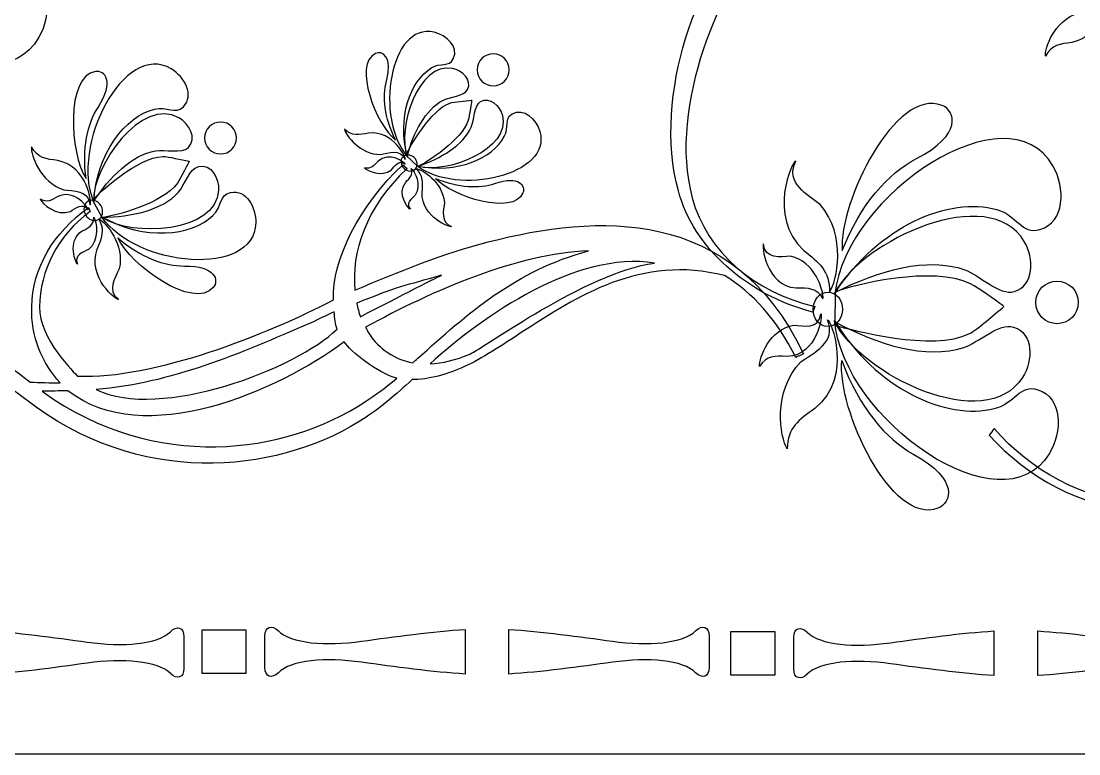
# Model space of a CAD drawing. Header units: millimetres. Extents: x -106 to 106, y -106 to 106.
# Drawn here: x 9.14 to 35.47, y -105.66 to -87.44 of the extents above; entities that cross this region are included whole.
import ezdxf

# ---------------------------------------------------------------- set-up
doc = ezdxf.new("R2010")
doc.units = ezdxf.units.MM
doc.header["$MEASUREMENT"] = 0
doc.layers.add('layer 1', color=7, linetype='Continuous')

msp = doc.modelspace()

# ---------------------------------------------------------------- linework, layer by layer
at = {"layer": 'layer 1', "color": 7}
msp.add_open_spline([(105.6569, -105.6569), (105.6569, -105.6569), (-106.0097, -105.6569), (-106.0097, -105.6569), (-106.0097, -105.6569), (-106.0097, -105.6569), (-106.0097, 106.0097), (-106.0097, 106.0097), (-106.0097, 106.0097), (-106.0097, 106.0097), (105.6569, 106.0097), (105.6569, 106.0097), (105.6569, 106.0097), (105.6569, 106.0097), (105.6569, -105.6569), (105.6569, -105.6569)], degree=3, knots=[0, 0, 0, 0, 0.2, 0.2, 0.2, 0.2, 0.4, 0.4, 0.4, 0.4, 0.6, 0.6, 0.6, 0.6, 1, 1, 1, 1], dxfattribs=at)
at = {"layer": 'layer 1', "color": 250}
for points, knots in [([(53.8471, -83.1618), (53.7817, -83.1291), (53.7162, -83.0963), (53.6542, -83.0633), (53.6542, -83.0633), (53.1878, -84.0269), (52.5769, -84.6777), (51.8831, -85.1024), (51.8831, -85.1024), (49.8216, -85.6402), (48.1751, -84.5674), (46.8505, -83.7016), (46.8505, -83.7016), (46.3885, -83.3995), (45.7984, -83.0102), (45.4297, -82.8483), (45.4297, -82.8483), (44.9994, -82.6585), (44.4992, -82.5031), (44.1123, -82.5186), (44.1123, -82.5186), (43.6851, -82.1345), (43.3582, -81.8434), (42.9617, -81.5819), (42.9617, -81.5819), (40.9243, -80.238), (37.5946, -79.7935), (34.7479, -81.832), (34.7479, -81.832), (34.7479, -81.832), (34.2594, -82.1982), (34.2594, -82.1982), (34.2594, -82.1982), (34.2332, -82.2192), (34.2036, -82.242), (34.177, -82.2633), (34.177, -82.2633), (32.1458, -82.3829), (30.2448, -82.9234), (28.5698, -84.032), (28.5698, -84.032), (27.9228, -83.8474), (27.2317, -83.5194), (26.4934, -82.9875), (26.4934, -82.9875), (26.4934, -82.9875), (26.3808, -83.1432), (26.3808, -83.1432), (26.3808, -83.1432), (27.0681, -83.6393), (27.7182, -83.9724), (28.3331, -84.1857), (28.3331, -84.1857), (27.9521, -84.4537), (27.5797, -84.7435), (27.2245, -85.0745), (27.2245, -85.0745), (26.0542, -86.168), (24.8429, -89.2417), (25.4985, -91.6581), (25.4985, -91.6581), (25.8809, -93.0706), (27.2059, -94.2468), (28.8485, -94.6732), (28.8485, -94.6732), (28.8485, -94.6732), (28.8964, -94.5286), (28.8964, -94.5286), (28.8964, -94.5286), (27.3857, -94.182), (26.2054, -93.1674), (25.8419, -91.8269), (25.8419, -91.8269), (25.2156, -89.5159), (26.6309, -86.4353), (27.5459, -85.5244), (27.5459, -85.5244), (27.9872, -85.0866), (28.4626, -84.7086), (28.9577, -84.3634), (28.9577, -84.3634), (31.4106, -84.9068), (33.2389, -83.5015), (34.4502, -82.5682), (34.4502, -82.5682), (34.4502, -82.5682), (34.5997, -82.4555), (34.5997, -82.4555), (34.5997, -82.4555), (34.8474, -82.4414), (35.0989, -82.438), (35.3539, -82.4387), (35.3539, -82.4387), (34.8988, -82.9086), (34.6221, -83.6003), (34.6407, -84.3279), (34.6407, -84.3279), (34.6645, -85.3009), (35.1692, -86.1573), (36.0505, -86.7943), (36.0505, -86.7943), (36.0505, -86.7943), (36.0994, -86.6985), (36.0994, -86.6985), (36.0994, -86.6985), (35.2688, -86.0967), (34.8553, -85.2337), (34.8326, -84.3228), (34.8326, -84.3228), (34.8151, -83.5576), (35.7277, -82.6461), (35.789, -82.6065), (35.789, -82.6065), (37.6628, -82.5186), (40.5025, -83.641), (42.151, -84.4975), (42.151, -84.4975), (42.1179, -85.5086), (42.7922, -86.846), (43.8788, -87.8619), (43.8788, -87.8619), (43.8788, -87.8619), (43.9811, -87.7675), (43.9811, -87.7675), (43.9811, -87.7675), (42.9486, -86.8019), (42.5944, -85.6667), (42.683, -84.7376), (42.683, -84.7376), (43.7709, -85.2047), (44.913, -85.6643), (46.002, -85.943), (46.002, -85.943), (48.7005, -86.6327), (52.0798, -86.8539), (53.8471, -83.1618)], [0, 0, 0, 0, 0.0285714, 0.0285714, 0.0285714, 0.0285714, 0.0571429, 0.0571429, 0.0571429, 0.0571429, 0.0857143, 0.0857143, 0.0857143, 0.0857143, 0.1142857, 0.1142857, 0.1142857, 0.1142857, 0.1428571, 0.1428571, 0.1428571, 0.1428572, 0.1714286, 0.1714286, 0.1714286, 0.1714286, 0.2, 0.2, 0.2, 0.2, 0.2285714, 0.2285714, 0.2285714, 0.2285714, 0.2571429, 0.2571429, 0.2571429, 0.2571429, 0.2857143, 0.2857143, 0.2857143, 0.2857143, 0.3142857, 0.3142857, 0.3142857, 0.3142857, 0.3428571, 0.3428571, 0.3428571, 0.3428572, 0.3714286, 0.3714286, 0.3714286, 0.3714286, 0.4, 0.4, 0.4, 0.4, 0.4285714, 0.4285714, 0.4285714, 0.4285714, 0.4571429, 0.4571429, 0.4571429, 0.4571429, 0.4857143, 0.4857143, 0.4857143, 0.4857143, 0.5142857, 0.5142857, 0.5142857, 0.5142857, 0.5428571, 0.5428571, 0.5428571, 0.5428572, 0.5714286, 0.5714286, 0.5714286, 0.5714286, 0.6, 0.6, 0.6, 0.6, 0.6285714, 0.6285714, 0.6285714, 0.6285714, 0.6571429, 0.6571429, 0.6571429, 0.6571429, 0.6857143, 0.6857143, 0.6857143, 0.6857143, 0.7142857, 0.7142857, 0.7142857, 0.7142857, 0.7428571, 0.7428571, 0.7428571, 0.7428572, 0.7714286, 0.7714286, 0.7714286, 0.7714286, 0.8, 0.8, 0.8, 0.8, 0.8285714, 0.8285714, 0.8285714, 0.8285714, 0.8571429, 0.8571429, 0.8571429, 0.8571429, 0.8857143, 0.8857143, 0.8857143, 0.8857143, 0.9142857, 0.9142857, 0.9142857, 0.9142857, 0.9428571, 0.9428571, 0.9428571, 0.9428572, 1, 1, 1, 1]), ([(20.7663, -92.9249), (19.6766, -93.2032), (18.5352, -93.6625), (17.4463, -94.1296), (17.4463, -94.1296), (17.3581, -93.2005), (17.7115, -92.0656), (18.7454, -91.0993), (18.7454, -91.0993), (18.7454, -91.0993), (18.6427, -91.0056), (18.6427, -91.0056), (18.6427, -91.0056), (17.5561, -92.0215), (16.882, -93.3586), (16.9147, -94.3697), (16.9147, -94.3697), (15.2665, -95.2258), (12.4264, -96.3493), (10.5526, -96.2611), (10.5526, -96.2611), (10.4913, -96.2215), (9.579, -95.3099), (9.5973, -94.544), (9.5973, -94.544), (9.6194, -93.6335), (10.0324, -92.7709), (10.863, -92.1694), (10.863, -92.1694), (10.863, -92.1694), (10.8148, -92.0729), (10.8148, -92.0729), (10.8148, -92.0729), (9.9346, -92.7106), (9.4278, -93.567), (9.4047, -94.5396), (9.4047, -94.5396), (9.3861, -95.2668), (9.6624, -95.9586), (10.1165, -96.4285), (10.1165, -96.4285), (9.865, -96.4296), (9.6131, -96.4261), (9.3634, -96.4116), (9.3634, -96.4116), (9.3634, -96.4116), (9.2145, -96.299), (9.2145, -96.299), (9.2145, -96.299), (8.0032, -95.3657), (6.1753, -93.9608), (3.722, -94.5044), (3.722, -94.5044), (3.228, -94.1589), (2.7512, -93.7809), (2.3102, -93.3428), (2.3102, -93.3428), (1.3952, -92.4319), (-0.0203, -89.3513), (0.6063, -87.0399), (0.6063, -87.0399), (0.9697, -85.6994), (2.1494, -84.6859), (3.6607, -84.3393), (3.6607, -84.3393), (3.6607, -84.3393), (3.6128, -84.1943), (3.6128, -84.1943), (3.6128, -84.1943), (1.9702, -84.6204), (0.6452, -85.7973), (0.2628, -87.2094), (0.2628, -87.2094), (-0.3925, -89.6262), (0.8185, -92.6995), (1.9885, -93.7923), (1.9885, -93.7923), (2.344, -94.1241), (2.7161, -94.4138), (3.0971, -94.6815), (3.0971, -94.6815), (2.4825, -94.8948), (1.8327, -95.2289), (1.1451, -95.724), (1.1451, -95.724), (1.1451, -95.724), (1.2577, -95.88), (1.2577, -95.88), (1.2577, -95.88), (1.9964, -95.3481), (2.6864, -95.0205), (3.3341, -94.8352), (3.3341, -94.8352), (5.0088, -95.9445), (6.9105, -96.4843), (8.9407, -96.6039), (8.9407, -96.6039), (8.9682, -96.6252), (8.9972, -96.6476), (9.0233, -96.6686), (9.0233, -96.6686), (9.0233, -96.6686), (9.5119, -97.0352), (9.5119, -97.0352), (9.5119, -97.0352), (12.3589, -99.074), (15.6882, -98.6296), (17.7257, -97.2857), (17.7257, -97.2857), (18.1218, -97.0242), (18.4488, -96.7327), (18.8763, -96.3493), (18.8763, -96.3493), (19.2632, -96.3637), (19.7641, -96.2094), (20.1947, -96.0189), (20.1947, -96.0189), (20.5623, -95.8573), (21.1539, -95.468), (21.6145, -95.1655), (21.6145, -95.1655), (22.9395, -94.2995), (24.5855, -93.2273), (26.6471, -93.7648), (26.6471, -93.7648), (27.3413, -94.1895), (27.9521, -94.8407), (28.4189, -95.8039), (28.4189, -95.8039), (28.4813, -95.7705), (28.546, -95.7388), (28.6111, -95.7057), (28.6111, -95.7057), (26.8442, -92.0136), (23.4648, -92.2344), (20.7663, -92.9249)], [0, 0, 0, 0, 0.0285714, 0.0285714, 0.0285714, 0.0285714, 0.0571429, 0.0571429, 0.0571429, 0.0571429, 0.0857143, 0.0857143, 0.0857143, 0.0857143, 0.1142857, 0.1142857, 0.1142857, 0.1142857, 0.1428571, 0.1428571, 0.1428571, 0.1428572, 0.1714286, 0.1714286, 0.1714286, 0.1714286, 0.2, 0.2, 0.2, 0.2, 0.2285714, 0.2285714, 0.2285714, 0.2285714, 0.2571429, 0.2571429, 0.2571429, 0.2571429, 0.2857143, 0.2857143, 0.2857143, 0.2857143, 0.3142857, 0.3142857, 0.3142857, 0.3142857, 0.3428571, 0.3428571, 0.3428571, 0.3428572, 0.3714286, 0.3714286, 0.3714286, 0.3714286, 0.4, 0.4, 0.4, 0.4, 0.4285714, 0.4285714, 0.4285714, 0.4285714, 0.4571429, 0.4571429, 0.4571429, 0.4571429, 0.4857143, 0.4857143, 0.4857143, 0.4857143, 0.5142857, 0.5142857, 0.5142857, 0.5142857, 0.5428571, 0.5428571, 0.5428571, 0.5428572, 0.5714286, 0.5714286, 0.5714286, 0.5714286, 0.6, 0.6, 0.6, 0.6, 0.6285714, 0.6285714, 0.6285714, 0.6285714, 0.6571429, 0.6571429, 0.6571429, 0.6571429, 0.6857143, 0.6857143, 0.6857143, 0.6857143, 0.7142857, 0.7142857, 0.7142857, 0.7142857, 0.7428571, 0.7428571, 0.7428571, 0.7428572, 0.7714286, 0.7714286, 0.7714286, 0.7714286, 0.8, 0.8, 0.8, 0.8, 0.8285714, 0.8285714, 0.8285714, 0.8285714, 0.8571429, 0.8571429, 0.8571429, 0.8571429, 0.8857143, 0.8857143, 0.8857143, 0.8857143, 0.9142857, 0.9142857, 0.9142857, 0.9142857, 0.9428571, 0.9428571, 0.9428571, 0.9428572, 1, 1, 1, 1]), ([(4.1572, -84.657), (4.4452, -87.1405), (8.4759, -89.7874), (9.5852, -87.8344), (9.5852, -87.8344), (9.8974, -87.2859), (9.8939, -86.4329), (9.2611, -86.251), (9.2611, -86.251), (8.8011, -86.1184), (8.7009, -86.6045), (8.1896, -86.7468), (8.1896, -86.7468), (7.0059, -87.0754), (5.2393, -86.3482), (4.1572, -84.657)], [0, 0, 0, 0, 0.2, 0.2, 0.2, 0.2, 0.4, 0.4, 0.4, 0.4, 0.6, 0.6, 0.6, 0.6, 1, 1, 1, 1]), ([(36.0922, -86.8674), (36.0635, -87.237), (35.666, -87.2105), (35.4369, -87.238), (35.4369, -87.238), (34.8467, -87.4296), (34.6163, -88.1093), (34.6342, -88.3057), (34.6342, -88.3057), (34.7906, -88.0249), (34.9994, -88.0025), (35.2936, -87.9653), (35.2936, -87.9653), (36.0429, -87.8147), (36.1456, -86.8732), (36.0922, -86.8674)], [0, 0, 0, 0, 0.2, 0.2, 0.2, 0.2, 0.4, 0.4, 0.4, 0.4, 0.6, 0.6, 0.6, 0.6, 1, 1, 1, 1]), ([(18.7554, -90.8075), (17.9306, -89.8563), (18.3165, -87.4592), (19.4199, -87.71), (19.4199, -87.71), (19.73, -87.781), (20.0452, -88.0717), (19.8981, -88.3687), (19.8981, -88.3687), (19.791, -88.5854), (19.577, -88.4569), (19.35, -88.5992), (19.35, -88.5992), (18.8257, -88.9268), (18.4946, -89.8305), (18.7554, -90.8075)], [0, 0, 0, 0, 0.2, 0.2, 0.2, 0.2, 0.4, 0.4, 0.4, 0.4, 0.6, 0.6, 0.6, 0.6, 1, 1, 1, 1]), ([(10.9481, -91.9434), (10.3552, -90.5371), (11.7002, -87.9198), (12.8774, -88.6226), (12.8774, -88.6226), (13.2081, -88.8207), (13.462, -89.2755), (13.1799, -89.5618), (13.1799, -89.5618), (12.9759, -89.7702), (12.7771, -89.5428), (12.4615, -89.6207), (12.4615, -89.6207), (11.7346, -89.8019), (11.0146, -90.7193), (10.9481, -91.9434)], [0, 0, 0, 0, 0.2, 0.2, 0.2, 0.2, 0.4, 0.4, 0.4, 0.4, 0.6, 0.6, 0.6, 0.6, 1, 1, 1, 1]), ([(18.4567, -90.3913), (17.9751, -90.01), (17.397, -88.5151), (17.9589, -88.2416), (17.9589, -88.2416), (18.1218, -88.1627), (18.4054, -88.2974), (18.2355, -88.9268), (18.2355, -88.9268), (18.1329, -89.3103), (18.1818, -89.8315), (18.4567, -90.3913)], [0, 0, 0, 0, 0.25, 0.25, 0.25, 0.25, 0.5, 0.5, 0.5, 0.5, 1, 1, 1, 1]), ([(18.7481, -90.7985), (18.4915, -90.0968), (19.0307, -88.4404), (19.8764, -88.6133), (19.8764, -88.6133), (20.1217, -88.6643), (20.3705, -88.8976), (20.254, -89.1321), (20.254, -89.1321), (20.1699, -89.3034), (19.8044, -89.3158), (19.6353, -89.4047), (19.6353, -89.4047), (19.2005, -89.6355), (18.9025, -90.2122), (18.7481, -90.7985)], [0, 0, 0, 0, 0.2, 0.2, 0.2, 0.2, 0.4, 0.4, 0.4, 0.4, 0.6, 0.6, 0.6, 0.6, 1, 1, 1, 1]), ([(21.2889, -88.6447), (21.2889, -88.8638), (21.1108, -89.0419), (20.891, -89.0419), (20.891, -89.0419), (20.6716, -89.0419), (20.4931, -88.8638), (20.4931, -88.6447), (20.4931, -88.6447), (20.4931, -88.4249), (20.6716, -88.2467), (20.891, -88.2467), (20.891, -88.2467), (21.1108, -88.2467), (21.2889, -88.4249), (21.2889, -88.6447)], [0, 0, 0, 0, 0.2, 0.2, 0.2, 0.2, 0.4, 0.4, 0.4, 0.4, 0.6, 0.6, 0.6, 0.6, 1, 1, 1, 1]), ([(10.7597, -91.3511), (10.3494, -90.73), (10.2439, -88.7901), (10.994, -88.687), (10.994, -88.687), (11.212, -88.6571), (11.4873, -88.9196), (11.0553, -89.58), (11.0553, -89.58), (10.7928, -89.9838), (10.6529, -90.6028), (10.7597, -91.3511)], [0, 0, 0, 0, 0.25, 0.25, 0.25, 0.25, 0.5, 0.5, 0.5, 0.5, 1, 1, 1, 1]), ([(29.3928, -94.2106), (29.6808, -91.7273), (33.7113, -89.0801), (34.8209, -91.0332), (34.8209, -91.0332), (35.1334, -91.5816), (35.1292, -92.4346), (34.4971, -92.6162), (34.4971, -92.6162), (34.0361, -92.7485), (33.9365, -92.2627), (33.4243, -92.1208), (33.4243, -92.1208), (32.2423, -91.7921), (30.4749, -92.519), (29.3928, -94.2106)], [0, 0, 0, 0, 0.2, 0.2, 0.2, 0.2, 0.4, 0.4, 0.4, 0.4, 0.6, 0.6, 0.6, 0.6, 1, 1, 1, 1]), ([(29.5771, -93.1398), (29.492, -91.9213), (30.9076, -89.0719), (32.0607, -89.5304), (32.0607, -89.5304), (32.3959, -89.6644), (32.5775, -90.2597), (31.4282, -90.8543), (31.4282, -90.8543), (30.7264, -91.2175), (30.0284, -91.9878), (29.5771, -93.1398)], [0, 0, 0, 0, 0.25, 0.25, 0.25, 0.25, 0.5, 0.5, 0.5, 0.5, 1, 1, 1, 1]), ([(10.9433, -91.9292), (10.9109, -91.0246), (12.1529, -89.3185), (13.0624, -89.8356), (13.0624, -89.8356), (13.3284, -89.9862), (13.5268, -90.3476), (13.3042, -90.5753), (13.3042, -90.5753), (13.1419, -90.74), (12.7165, -90.6184), (12.4877, -90.6566), (12.4877, -90.6566), (11.9007, -90.7596), (11.3412, -91.3126), (10.9433, -91.9292)], [0, 0, 0, 0, 0.2, 0.2, 0.2, 0.2, 0.4, 0.4, 0.4, 0.4, 0.6, 0.6, 0.6, 0.6, 1, 1, 1, 1]), ([(19.0162, -91.0462), (19.2425, -90.9512), (20.1159, -90.3886), (20.2681, -89.898), (20.2681, -89.898), (20.3002, -89.7933), (20.3581, -89.4012), (20.3546, -89.3981), (20.3546, -89.3981), (20.1996, -89.4202), (19.9185, -89.436), (19.8113, -89.4729), (19.8113, -89.4729), (19.328, -89.6451), (18.8154, -90.5698), (18.7151, -90.7641), (18.7151, -90.7641), (18.7151, -90.7641), (19.0162, -91.0462), (19.0162, -91.0462)], [0, 0, 0, 0, 0.1666667, 0.1666667, 0.1666667, 0.1666667, 0.3333333, 0.3333333, 0.3333333, 0.3333333, 0.5, 0.5, 0.5, 0.5, 0.6666667, 0.6666667, 0.6666667, 0.6666667, 1, 1, 1, 1]), ([(19.0114, -91.0452), (19.7269, -91.256), (21.3458, -90.6129), (21.1187, -89.7805), (21.1187, -89.7805), (21.0536, -89.538), (20.8056, -89.3051), (20.5779, -89.4363), (20.5779, -89.4363), (20.4125, -89.5311), (20.4235, -89.897), (20.345, -90.0716), (20.345, -90.0716), (20.1427, -90.5198), (19.5863, -90.8543), (19.0114, -91.0452)], [0, 0, 0, 0, 0.2, 0.2, 0.2, 0.2, 0.4, 0.4, 0.4, 0.4, 0.6, 0.6, 0.6, 0.6, 1, 1, 1, 1]), ([(19.0003, -91.0376), (20.0022, -91.8007), (22.371, -91.2633), (22.0499, -90.1791), (22.0499, -90.1791), (21.9604, -89.8732), (21.6489, -89.5769), (21.3623, -89.7426), (21.3623, -89.7426), (21.1528, -89.8629), (21.2948, -90.0689), (21.1673, -90.3042), (21.1673, -90.3042), (20.8731, -90.8485), (19.9922, -91.2368), (19.0003, -91.0376)], [0, 0, 0, 0, 0.2, 0.2, 0.2, 0.2, 0.4, 0.4, 0.4, 0.4, 0.6, 0.6, 0.6, 0.6, 1, 1, 1, 1]), ([(14.5021, -90.3407), (14.5021, -90.5608), (14.3247, -90.7386), (14.1049, -90.7386), (14.1049, -90.7386), (13.8854, -90.7386), (13.707, -90.5608), (13.707, -90.3407), (13.707, -90.3407), (13.707, -90.1209), (13.8854, -89.9435), (14.1049, -89.9435), (14.1049, -89.9435), (14.3247, -89.9435), (14.5021, -90.1209), (14.5021, -90.3407)], [0, 0, 0, 0, 0.2, 0.2, 0.2, 0.2, 0.4, 0.4, 0.4, 0.4, 0.6, 0.6, 0.6, 0.6, 1, 1, 1, 1]), ([(18.6979, -90.8761), (18.5811, -90.5932), (18.2772, -90.7155), (18.0888, -90.7524), (18.0888, -90.7524), (17.5772, -90.7534), (17.223, -90.2787), (17.1872, -90.1195), (17.1872, -90.1195), (17.3825, -90.3004), (17.551, -90.2642), (17.7904, -90.2194), (17.7904, -90.2194), (18.4167, -90.1454), (18.7378, -90.8578), (18.6979, -90.8761)], [0, 0, 0, 0, 0.2, 0.2, 0.2, 0.2, 0.4, 0.4, 0.4, 0.4, 0.6, 0.6, 0.6, 0.6, 1, 1, 1, 1]), ([(10.8565, -92.0005), (10.8279, -91.6302), (10.4313, -91.6567), (10.2012, -91.6295), (10.2012, -91.6295), (9.6107, -91.4379), (9.3802, -90.7582), (9.3989, -90.5619), (9.3989, -90.5619), (9.5549, -90.8426), (9.7637, -90.8647), (10.0576, -90.9019), (10.0576, -90.9019), (10.8059, -91.0531), (10.9092, -91.9947), (10.8565, -92.0005)], [0, 0, 0, 0, 0.2, 0.2, 0.2, 0.2, 0.4, 0.4, 0.4, 0.4, 0.6, 0.6, 0.6, 0.6, 1, 1, 1, 1]), ([(11.1583, -92.3161), (11.4552, -92.2903), (12.6731, -91.9716), (13.0328, -91.4621), (13.0328, -91.4621), (13.1092, -91.3542), (13.3228, -90.9239), (13.3197, -90.9184), (13.3197, -90.9184), (13.1337, -90.8867), (12.8036, -90.7989), (12.6648, -90.8023), (12.6648, -90.8023), (12.044, -90.8182), (11.1059, -91.6925), (10.9181, -91.8775), (10.9181, -91.8775), (10.9181, -91.8775), (11.1583, -92.3161), (11.1583, -92.3161)], [0, 0, 0, 0, 0.1666667, 0.1666667, 0.1666667, 0.1666667, 0.3333333, 0.3333333, 0.3333333, 0.3333333, 0.5, 0.5, 0.5, 0.5, 0.6666667, 0.6666667, 0.6666667, 0.6666667, 1, 1, 1, 1]), ([(18.6979, -90.9897), (18.5377, -90.8619), (18.4343, -91.0452), (18.3585, -91.1351), (18.3585, -91.1351), (18.1101, -91.3212), (17.7639, -91.1644), (17.6878, -91.0824), (17.6878, -91.0824), (17.8483, -91.1203), (17.9169, -91.0376), (18.0174, -90.9236), (18.0174, -90.9236), (18.2917, -90.6535), (18.7103, -90.9643), (18.6979, -90.9897)], [0, 0, 0, 0, 0.2, 0.2, 0.2, 0.2, 0.4, 0.4, 0.4, 0.4, 0.6, 0.6, 0.6, 0.6, 1, 1, 1, 1]), ([(18.9549, -91.1114), (18.8853, -91.1861), (18.7582, -91.1792), (18.6717, -91.0979), (18.6717, -91.0979), (18.5848, -91.0166), (18.5704, -90.8895), (18.64, -90.8161), (18.64, -90.8161), (18.7103, -90.742), (18.8367, -90.7483), (18.9239, -90.8299), (18.9239, -90.8299), (19.01, -90.9112), (19.0244, -91.0376), (18.9549, -91.1114)], [0, 0, 0, 0, 0.2, 0.2, 0.2, 0.2, 0.4, 0.4, 0.4, 0.4, 0.6, 0.6, 0.6, 0.6, 1, 1, 1, 1]), ([(11.1538, -92.313), (11.8996, -92.8246), (14.0053, -92.6909), (14.057, -91.6478), (14.057, -91.6478), (14.0728, -91.3429), (13.874, -90.9805), (13.563, -91.0466), (13.563, -91.0466), (13.3363, -91.0941), (13.2119, -91.52), (13.0569, -91.6922), (13.0569, -91.6922), (12.6545, -92.1325), (11.8873, -92.3079), (11.1538, -92.313)], [0, 0, 0, 0, 0.2, 0.2, 0.2, 0.2, 0.4, 0.4, 0.4, 0.4, 0.6, 0.6, 0.6, 0.6, 1, 1, 1, 1]), ([(28.4216, -90.9184), (28.1505, -91.4597), (28.7289, -91.7618), (29.029, -91.9981), (29.029, -91.9981), (29.697, -92.7709), (29.4486, -93.9174), (29.2567, -94.1764), (29.2567, -94.1764), (29.2733, -93.65), (28.9987, -93.4406), (28.618, -93.1357), (28.618, -93.1357), (27.694, -92.2858), (28.342, -90.8819), (28.4216, -90.9184)], [0, 0, 0, 0, 0.2, 0.2, 0.2, 0.2, 0.4, 0.4, 0.4, 0.4, 0.6, 0.6, 0.6, 0.6, 1, 1, 1, 1]), ([(18.8302, -92.1139), (18.6934, -91.9623), (18.8674, -91.8476), (18.9518, -91.7632), (18.9518, -91.7632), (19.1175, -91.5031), (18.9362, -91.1682), (18.8491, -91.0979), (18.8491, -91.0979), (18.898, -91.256), (18.8212, -91.3312), (18.7151, -91.4383), (18.7151, -91.4383), (18.4671, -91.7329), (18.8067, -92.1287), (18.8302, -92.1139)], [0, 0, 0, 0, 0.2, 0.2, 0.2, 0.2, 0.4, 0.4, 0.4, 0.4, 0.6, 0.6, 0.6, 0.6, 1, 1, 1, 1]), ([(19.8564, -92.5404), (19.565, -92.4488), (19.657, -92.1339), (19.6766, -91.942), (19.6766, -91.942), (19.6294, -91.4304), (19.1254, -91.1203), (18.9649, -91.0993), (18.9649, -91.0993), (19.1629, -91.2777), (19.1423, -91.45), (19.1199, -91.6946), (19.1199, -91.6946), (19.1061, -92.3271), (19.8413, -92.5824), (19.8564, -92.5404)], [0, 0, 0, 0, 0.2, 0.2, 0.2, 0.2, 0.4, 0.4, 0.4, 0.4, 0.6, 0.6, 0.6, 0.6, 1, 1, 1, 1]), ([(19.4534, -91.3453), (19.8657, -91.8007), (21.3943, -92.2837), (21.6307, -91.7046), (21.6307, -91.7046), (21.6999, -91.5372), (21.5473, -91.2619), (20.9296, -91.4714), (20.9296, -91.4714), (20.553, -91.5995), (20.0297, -91.5844), (19.4534, -91.3453)], [0, 0, 0, 0, 0.25, 0.25, 0.25, 0.25, 0.5, 0.5, 0.5, 0.5, 1, 1, 1, 1]), ([(10.8138, -92.1308), (10.6763, -91.9234), (10.4889, -92.096), (10.3666, -92.1711), (10.3666, -92.1711), (10.0121, -92.2917), (9.6714, -91.9826), (9.6142, -91.8582), (9.6142, -91.8582), (9.7868, -91.9623), (9.8963, -91.8931), (10.0541, -91.799), (10.0541, -91.799), (10.472, -91.5909), (10.8375, -92.106), (10.8138, -92.1308)], [0, 0, 0, 0, 0.2, 0.2, 0.2, 0.2, 0.4, 0.4, 0.4, 0.4, 0.6, 0.6, 0.6, 0.6, 1, 1, 1, 1]), ([(29.3966, -94.1865), (30.0808, -92.8704), (33.2296, -91.4414), (34.1078, -92.9121), (34.1078, -92.9121), (34.363, -93.3397), (34.3558, -94.0166), (33.8563, -94.1613), (33.8563, -94.1613), (33.4904, -94.2657), (32.9836, -93.7462), (32.6267, -93.6191), (32.6267, -93.6191), (31.7051, -93.2894), (30.4618, -93.628), (29.3966, -94.1865)], [0, 0, 0, 0, 0.2, 0.2, 0.2, 0.2, 0.4, 0.4, 0.4, 0.4, 0.6, 0.6, 0.6, 0.6, 1, 1, 1, 1]), ([(11.0639, -92.3685), (10.956, -92.427), (10.8117, -92.3729), (10.7421, -92.2462), (10.7421, -92.2462), (10.6722, -92.1198), (10.7035, -91.9682), (10.8114, -91.9096), (10.8114, -91.9096), (10.9195, -91.8496), (11.0639, -91.9048), (11.1338, -92.0319), (11.1338, -92.0319), (11.2034, -92.158), (11.1714, -92.3092), (11.0639, -92.3685)], [0, 0, 0, 0, 0.2, 0.2, 0.2, 0.2, 0.4, 0.4, 0.4, 0.4, 0.6, 0.6, 0.6, 0.6, 1, 1, 1, 1]), ([(11.1445, -92.2999), (12.0123, -93.5557), (14.9423, -93.825), (14.9809, -92.4546), (14.9809, -92.4546), (14.992, -92.0687), (14.745, -91.6112), (14.3519, -91.6946), (14.3519, -91.6946), (14.0649, -91.7549), (14.1521, -92.0453), (13.9161, -92.2686), (13.9161, -92.2686), (13.3728, -92.7853), (12.2128, -92.9007), (11.1445, -92.2999)], [0, 0, 0, 0, 0.2, 0.2, 0.2, 0.2, 0.4, 0.4, 0.4, 0.4, 0.6, 0.6, 0.6, 0.6, 1, 1, 1, 1]), ([(10.544, -93.4767), (10.4417, -93.2501), (10.6866, -93.1819), (10.8148, -93.1181), (10.8148, -93.1181), (11.1049, -92.8797), (11.0215, -92.4256), (10.9471, -92.313), (10.9471, -92.313), (10.9443, -92.5125), (10.8272, -92.5693), (10.6642, -92.6534), (10.6642, -92.6534), (10.2674, -92.9007), (10.5109, -93.484), (10.544, -93.4767)], [0, 0, 0, 0, 0.2, 0.2, 0.2, 0.2, 0.4, 0.4, 0.4, 0.4, 0.6, 0.6, 0.6, 0.6, 1, 1, 1, 1]), ([(11.5658, -94.3525), (11.2637, -94.1382), (11.4894, -93.8092), (11.5831, -93.596), (11.5831, -93.596), (11.7219, -92.9886), (11.2575, -92.4429), (11.0797, -92.3578), (11.0797, -92.3578), (11.241, -92.6372), (11.1517, -92.8287), (11.0349, -93.1019), (11.0349, -93.1019), (10.7807, -93.8247), (11.5331, -94.3956), (11.5658, -94.3525)], [0, 0, 0, 0, 0.2, 0.2, 0.2, 0.2, 0.4, 0.4, 0.4, 0.4, 0.6, 0.6, 0.6, 0.6, 1, 1, 1, 1]), ([(11.5507, -92.8232), (11.8538, -93.5043), (13.4348, -94.6347), (13.9247, -94.0559), (13.9247, -94.0559), (14.0663, -93.8888), (13.9929, -93.5153), (13.2036, -93.5247), (13.2036, -93.5247), (12.722, -93.5295), (12.1243, -93.3155), (11.5507, -92.8232)], [0, 0, 0, 0, 0.25, 0.25, 0.25, 0.25, 0.5, 0.5, 0.5, 0.5, 1, 1, 1, 1]), ([(18.8884, -95.93), (18.8884, -95.93), (18.8884, -95.93), (18.8884, -95.93), (18.8884, -95.93), (18.4398, -95.848), (18.0598, -95.6027), (17.7918, -95.1976), (17.7918, -95.1976), (17.7622, -95.1514), (17.7415, -95.0949), (17.715, -95.045), (17.715, -95.045), (19.3614, -94.1506), (21.4925, -93.2036), (23.2602, -93.1509), (23.2602, -93.1509), (21.4574, -93.628), (20.233, -94.7253), (19.0141, -95.8194), (19.0141, -95.8194), (18.9704, -95.858), (18.9307, -95.8918), (18.8884, -95.93)], [0, 0, 0, 0, 0.1428571, 0.1428571, 0.1428571, 0.1428572, 0.2857143, 0.2857143, 0.2857143, 0.2857143, 0.4285714, 0.4285714, 0.4285714, 0.4285714, 0.5714286, 0.5714286, 0.5714286, 0.5714286, 0.7142857, 0.7142857, 0.7142857, 0.7142857, 1, 1, 1, 1]), ([(20.3091, -95.7143), (20.3091, -95.7143), (20.3091, -95.7143), (20.3091, -95.7143), (20.3091, -95.7143), (19.9633, -95.867), (19.6318, -95.9403), (19.3211, -95.9538), (19.3211, -95.9538), (20.6591, -94.7452), (22.9584, -93.1509), (24.9032, -93.4513), (24.9032, -93.4513), (23.1889, -93.6983), (20.6633, -95.5576), (20.3091, -95.7143)], [0, 0, 0, 0, 0.2, 0.2, 0.2, 0.2, 0.4, 0.4, 0.4, 0.4, 0.6, 0.6, 0.6, 0.6, 1, 1, 1, 1]), ([(27.62, -92.9707), (27.6462, -93.3775), (28.0523, -93.2876), (28.2873, -93.2821), (28.2873, -93.2821), (28.8891, -93.4037), (29.1182, -94.1227), (29.0976, -94.3439), (29.0976, -94.3439), (28.9398, -94.0559), (28.7269, -94.0642), (28.4265, -94.0686), (28.4265, -94.0686), (27.6623, -94.017), (27.5655, -92.9855), (27.62, -92.9707)], [0, 0, 0, 0, 0.2, 0.2, 0.2, 0.2, 0.4, 0.4, 0.4, 0.4, 0.6, 0.6, 0.6, 0.6, 1, 1, 1, 1]), ([(29.4014, -94.1754), (29.8493, -93.9846), (31.8561, -93.5088), (32.7676, -93.9667), (32.7676, -93.9667), (32.9626, -94.0655), (33.6027, -94.5234), (33.6027, -94.5323), (33.6027, -94.5323), (33.3585, -94.7225), (32.9488, -95.1022), (32.7456, -95.2059), (32.7456, -95.2059), (31.8347, -95.6599), (29.8059, -95.119), (29.3904, -94.995), (29.3904, -94.995), (29.3904, -94.995), (29.4014, -94.1754), (29.4014, -94.1754)], [0, 0, 0, 0, 0.1666667, 0.1666667, 0.1666667, 0.1666667, 0.3333333, 0.3333333, 0.3333333, 0.3333333, 0.5, 0.5, 0.5, 0.5, 0.6666667, 0.6666667, 0.6666667, 0.6666667, 1, 1, 1, 1]), ([(19.6015, -93.7517), (19.6015, -93.7517), (19.6015, -93.7517), (19.6015, -93.7517), (19.6015, -93.7517), (19.6246, -93.7444), (18.5377, -94.2839), (17.5858, -94.7873), (17.5858, -94.7873), (17.5458, -94.6818), (17.5186, -94.5671), (17.4935, -94.451), (17.4935, -94.451), (18.4956, -94.0359), (18.7003, -94.0166), (19.6015, -93.7517)], [0, 0, 0, 0, 0.2, 0.2, 0.2, 0.2, 0.4, 0.4, 0.4, 0.4, 0.6, 0.6, 0.6, 0.6, 1, 1, 1, 1]), ([(35.4527, -94.4293), (35.4527, -94.1362), (35.2157, -93.8988), (34.9218, -93.8988), (34.9218, -93.8988), (34.6301, -93.8988), (34.3923, -94.1362), (34.3923, -94.4293), (34.3923, -94.4293), (34.3923, -94.7222), (34.6301, -94.9592), (34.9218, -94.9592), (34.9218, -94.9592), (35.2157, -94.9592), (35.4527, -94.7222), (35.4527, -94.4293)], [0, 0, 0, 0, 0.2, 0.2, 0.2, 0.2, 0.4, 0.4, 0.4, 0.4, 0.6, 0.6, 0.6, 0.6, 1, 1, 1, 1]), ([(29.224, -94.1733), (29.0225, -94.1709), (28.8561, -94.3608), (28.8533, -94.5981), (28.8533, -94.5981), (28.8509, -94.8345), (29.0111, -95.0288), (29.213, -95.0308), (29.213, -95.0308), (29.4145, -95.0336), (29.5809, -94.8431), (29.5844, -94.6071), (29.5844, -94.6071), (29.5868, -94.3708), (29.4255, -94.1754), (29.224, -94.1733)], [0, 0, 0, 0, 0.2, 0.2, 0.2, 0.2, 0.4, 0.4, 0.4, 0.4, 0.6, 0.6, 0.6, 0.6, 1, 1, 1, 1]), ([(39.9048, -97.7215), (39.2802, -98.9961), (38.1975, -99.6583), (36.8615, -99.588), (36.8615, -99.588), (35.5571, -99.5208), (34.1887, -98.7946), (33.2341, -97.7297), (33.2341, -97.7297), (33.2789, -97.6756), (33.3199, -97.6219), (33.3585, -97.5654), (33.3585, -97.5654), (34.2666, -98.6179), (35.5899, -99.331), (36.8697, -99.3975), (36.8697, -99.3975), (38.1265, -99.4633), (39.1421, -98.8373), (39.735, -97.6378), (39.735, -97.6378), (40.1129, -96.8709), (40.0351, -95.9052), (39.5434, -95.2372), (39.5434, -95.2372), (39.1349, -94.6829), (38.5261, -94.4393), (37.8299, -94.5492), (37.8299, -94.5492), (37.1973, -94.6502), (36.7736, -95.025), (36.5962, -95.559), (36.5962, -95.559), (36.4153, -96.1091), (36.5703, -96.6804), (36.9335, -96.9611), (36.9335, -96.9611), (37.8719, -97.6839), (38.5575, -96.8646), (38.7969, -96.3241), (38.7969, -96.3241), (38.7563, -96.6294), (38.46, -97.0686), (38.0982, -97.2433), (38.0982, -97.2433), (37.5966, -97.4882), (37.2094, -97.3639), (36.8301, -97.0566), (36.8301, -97.0566), (36.3743, -96.6862), (36.232, -96.1202), (36.4101, -95.5617), (36.4101, -95.5617), (36.6055, -94.9513), (37.0902, -94.4734), (37.8002, -94.3598), (37.8002, -94.3598), (38.5602, -94.2381), (39.2503, -94.5175), (39.6978, -95.1228), (39.6978, -95.1228), (40.2311, -95.848), (40.3159, -96.8922), (39.9048, -97.7215)], [0, 0, 0, 0, 0.0588235, 0.0588235, 0.0588235, 0.0588235, 0.1176471, 0.1176471, 0.1176471, 0.1176471, 0.1764706, 0.1764706, 0.1764706, 0.1764706, 0.2352941, 0.2352941, 0.2352941, 0.2352941, 0.2941176, 0.2941176, 0.2941176, 0.2941177, 0.3529412, 0.3529412, 0.3529412, 0.3529412, 0.4117647, 0.4117647, 0.4117647, 0.4117647, 0.4705882, 0.4705882, 0.4705882, 0.4705882, 0.5294118, 0.5294118, 0.5294118, 0.5294118, 0.5882353, 0.5882353, 0.5882353, 0.5882353, 0.6470588, 0.6470588, 0.6470588, 0.6470588, 0.7058824, 0.7058824, 0.7058824, 0.7058824, 0.7647059, 0.7647059, 0.7647059, 0.7647059, 0.8235294, 0.8235294, 0.8235294, 0.8235294, 0.8823529, 0.8823529, 0.8823529, 0.882353, 1, 1, 1, 1]), ([(16.3218, -94.9509), (16.3218, -94.9509), (16.3218, -94.9509), (16.3218, -94.9509), (16.3218, -94.9509), (16.5922, -94.8334), (16.6587, -94.7824), (16.9326, -94.666), (16.9326, -94.666), (16.9464, -94.8248), (16.9643, -94.9744), (17.0039, -95.0949), (17.0039, -95.0949), (15.9966, -96.084), (12.5928, -97.3759), (11.006, -96.597), (11.006, -96.597), (12.8484, -96.454), (14.6141, -95.6923), (16.3218, -94.9509)], [0, 0, 0, 0, 0.1666667, 0.1666667, 0.1666667, 0.1666667, 0.3333333, 0.3333333, 0.3333333, 0.3333333, 0.5, 0.5, 0.5, 0.5, 0.6666667, 0.6666667, 0.6666667, 0.6666667, 1, 1, 1, 1]), ([(29.0456, -94.7104), (29.0063, -95.1156), (28.6032, -95.0091), (28.3693, -94.9961), (28.3693, -94.9961), (27.7626, -95.0939), (27.5073, -95.8046), (27.5204, -96.0265), (27.5204, -96.0265), (27.6879, -95.7443), (27.9014, -95.7602), (28.2011, -95.776), (28.2011, -95.776), (28.9677, -95.7526), (29.099, -94.7273), (29.0456, -94.7104)], [0, 0, 0, 0, 0.2, 0.2, 0.2, 0.2, 0.4, 0.4, 0.4, 0.4, 0.6, 0.6, 0.6, 0.6, 1, 1, 1, 1]), ([(29.2075, -94.8651), (29.4507, -95.4219), (28.8567, -95.6899), (28.5446, -95.9063), (28.5446, -95.9063), (27.8398, -96.6376), (28.0289, -97.7976), (28.2074, -98.0687), (28.2074, -98.0687), (28.2167, -97.5409), (28.5026, -97.3494), (28.8988, -97.0686), (28.8988, -97.0686), (29.8641, -96.2749), (29.2877, -94.8334), (29.2075, -94.8651)], [0, 0, 0, 0, 0.2, 0.2, 0.2, 0.2, 0.4, 0.4, 0.4, 0.4, 0.6, 0.6, 0.6, 0.6, 1, 1, 1, 1]), ([(29.3839, -94.8765), (29.6088, -97.367), (33.5696, -100.1161), (34.7286, -98.1924), (34.7286, -98.1924), (35.0562, -97.6529), (35.0731, -96.8002), (34.445, -96.6018), (34.445, -96.6018), (33.9886, -96.4571), (33.877, -96.9408), (33.3612, -97.0693), (33.3612, -97.0693), (32.1702, -97.3673), (30.4219, -96.5953), (29.3839, -94.8765)], [0, 0, 0, 0, 0.2, 0.2, 0.2, 0.2, 0.4, 0.4, 0.4, 0.4, 0.6, 0.6, 0.6, 0.6, 1, 1, 1, 1]), ([(29.3873, -94.9013), (30.0377, -96.2346), (33.1476, -97.7438), (34.0647, -96.2959), (34.0647, -96.2959), (34.331, -95.8752), (34.3403, -95.1983), (33.8435, -95.0419), (33.8435, -95.0419), (33.4822, -94.9265), (32.9623, -95.4318), (32.6019, -95.5514), (32.6019, -95.5514), (31.6724, -95.8566), (30.4377, -95.487), (29.3873, -94.9013)], [0, 0, 0, 0, 0.2, 0.2, 0.2, 0.2, 0.4, 0.4, 0.4, 0.4, 0.6, 0.6, 0.6, 0.6, 1, 1, 1, 1]), ([(17.6909, -96.9071), (17.6909, -96.9071), (17.6909, -96.9071), (17.6909, -96.9071), (17.6909, -96.9071), (15.7103, -98.2155), (12.4688, -98.6468), (9.6962, -96.6621), (9.6962, -96.6621), (9.6962, -96.6621), (9.6658, -96.6397), (9.6658, -96.6397), (9.6658, -96.6397), (9.8781, -96.6421), (10.0944, -96.6308), (10.308, -96.6252), (10.308, -96.6252), (12.1821, -98.1128), (15.5497, -96.6308), (17.1844, -95.4081), (17.1844, -95.4081), (17.3222, -95.6368), (18.033, -96.2042), (18.4884, -96.3145), (18.4884, -96.3145), (18.1908, -96.5736), (17.9696, -96.7234), (17.6909, -96.9071)], [0, 0, 0, 0, 0.125, 0.125, 0.125, 0.125, 0.25, 0.25, 0.25, 0.25, 0.375, 0.375, 0.375, 0.375, 0.5, 0.5, 0.5, 0.5, 0.625, 0.625, 0.625, 0.625, 0.75, 0.75, 0.75, 0.75, 1, 1, 1, 1]), ([(29.5675, -95.878), (29.4517, -97.0924), (30.7922, -99.9794), (31.9573, -99.5505), (31.9573, -99.5505), (32.2963, -99.4251), (32.493, -98.8346), (31.3593, -98.2107), (31.3593, -98.2107), (30.6682, -97.8296), (29.9888, -97.0417), (29.5675, -95.878)], [0, 0, 0, 0, 0.25, 0.25, 0.25, 0.25, 0.5, 0.5, 0.5, 0.5, 1, 1, 1, 1])]:
    msp.add_open_spline(points, degree=3, knots=knots, dxfattribs=at)
at = {"layer": 'layer 1'}
for points, knots in [([(12.8577, -102.6193), (12.5453, -102.9315), (11.6809, -103.0066), (10.7866, -102.8784), (10.7866, -102.8784), (9.9873, -102.7637), (8.9872, -102.6335), (8.2103, -102.5849), (8.2103, -102.5849), (8.2103, -102.5849), (8.2103, -103.6946), (8.2103, -103.6946), (8.2103, -103.6946), (8.9872, -103.646), (9.9873, -103.5147), (10.7866, -103.4007), (10.7866, -103.4007), (11.6809, -103.2729), (12.5453, -103.3476), (12.8577, -103.6601), (12.8577, -103.6601), (13.0203, -103.8224), (13.194, -103.7687), (13.194, -103.5333), (13.194, -103.5333), (13.194, -103.3842), (13.194, -102.8946), (13.194, -102.7458), (13.194, -102.7458), (13.194, -102.5105), (13.0203, -102.4564), (12.8577, -102.6193)], [0, 0, 0, 0, 0.1111111, 0.1111111, 0.1111111, 0.1111111, 0.2222222, 0.2222222, 0.2222222, 0.2222222, 0.3333333, 0.3333333, 0.3333333, 0.3333333, 0.4444444, 0.4444444, 0.4444444, 0.4444445, 0.5555556, 0.5555556, 0.5555556, 0.5555556, 0.6666667, 0.6666667, 0.6666667, 0.6666667, 0.7777778, 0.7777778, 0.7777778, 0.7777778, 1, 1, 1, 1]), ([(13.6456, -102.5732), (13.6456, -102.5732), (13.6456, -103.6625), (13.6456, -103.6625), (13.6456, -103.6625), (13.6456, -103.6625), (14.7346, -103.6625), (14.7346, -103.6625), (14.7346, -103.6625), (14.7346, -103.6625), (14.7346, -102.5732), (14.7346, -102.5732), (14.7346, -102.5732), (14.7346, -102.5732), (13.6456, -102.5732), (13.6456, -102.5732)], [0, 0, 0, 0, 0.2, 0.2, 0.2, 0.2, 0.4, 0.4, 0.4, 0.4, 0.6, 0.6, 0.6, 0.6, 1, 1, 1, 1]), ([(20.1906, -102.5629), (19.4131, -102.6121), (18.4133, -102.7424), (17.6147, -102.8571), (17.6147, -102.8571), (16.7204, -102.9852), (15.8564, -102.9098), (15.5432, -102.5973), (15.5432, -102.5973), (15.3813, -102.4347), (15.2069, -102.4891), (15.2069, -102.7244), (15.2069, -102.7244), (15.2069, -102.9101), (15.2069, -103.3256), (15.2069, -103.512), (15.2069, -103.512), (15.2069, -103.7473), (15.3813, -103.801), (15.5432, -103.6384), (15.5432, -103.6384), (15.8564, -103.3256), (16.7204, -103.2515), (17.6147, -103.3793), (17.6147, -103.3793), (18.4133, -103.4934), (19.4131, -103.6243), (20.1906, -103.6732), (20.1906, -103.6732), (20.1906, -103.6732), (20.1906, -102.5629), (20.1906, -102.5629)], [0, 0, 0, 0, 0.1111111, 0.1111111, 0.1111111, 0.1111111, 0.2222222, 0.2222222, 0.2222222, 0.2222222, 0.3333333, 0.3333333, 0.3333333, 0.3333333, 0.4444444, 0.4444444, 0.4444444, 0.4444445, 0.5555556, 0.5555556, 0.5555556, 0.5555556, 0.6666667, 0.6666667, 0.6666667, 0.6666667, 0.7777778, 0.7777778, 0.7777778, 0.7777778, 1, 1, 1, 1]), ([(25.9291, -102.5973), (25.6167, -102.9098), (24.7523, -102.9852), (23.8579, -102.8571), (23.8579, -102.8571), (23.0587, -102.7424), (22.0585, -102.6121), (21.2817, -102.5629), (21.2817, -102.5629), (21.2817, -102.5629), (21.2817, -103.6732), (21.2817, -103.6732), (21.2817, -103.6732), (22.0585, -103.6243), (23.0587, -103.4934), (23.8579, -103.3793), (23.8579, -103.3793), (24.7523, -103.2515), (25.6167, -103.3256), (25.9291, -103.6384), (25.9291, -103.6384), (26.0917, -103.801), (26.2653, -103.7473), (26.2653, -103.512), (26.2653, -103.512), (26.2653, -103.3625), (26.2653, -102.8729), (26.2653, -102.7244), (26.2653, -102.7244), (26.2653, -102.4891), (26.0917, -102.4347), (25.9291, -102.5973)], [0, 0, 0, 0, 0.1111111, 0.1111111, 0.1111111, 0.1111111, 0.2222222, 0.2222222, 0.2222222, 0.2222222, 0.3333333, 0.3333333, 0.3333333, 0.3333333, 0.4444444, 0.4444444, 0.4444444, 0.4444445, 0.5555556, 0.5555556, 0.5555556, 0.5555556, 0.6666667, 0.6666667, 0.6666667, 0.6666667, 0.7777778, 0.7777778, 0.7777778, 0.7777778, 1, 1, 1, 1]), ([(26.8083, -102.6111), (26.8083, -102.6111), (26.8083, -103.7001), (26.8083, -103.7001), (26.8083, -103.7001), (26.8083, -103.7001), (27.8977, -103.7001), (27.8977, -103.7001), (27.8977, -103.7001), (27.8977, -103.7001), (27.8977, -102.6111), (27.8977, -102.6111), (27.8977, -102.6111), (27.8977, -102.6111), (26.8083, -102.6111), (26.8083, -102.6111)], [0, 0, 0, 0, 0.2, 0.2, 0.2, 0.2, 0.4, 0.4, 0.4, 0.4, 0.6, 0.6, 0.6, 0.6, 1, 1, 1, 1]), ([(33.3529, -102.6007), (32.5761, -102.6493), (31.5756, -102.7799), (30.7774, -102.8946), (30.7774, -102.8946), (29.8827, -103.0228), (29.0187, -102.9473), (28.7062, -102.6349), (28.7062, -102.6349), (28.5443, -102.4726), (28.3693, -102.5267), (28.3693, -102.7616), (28.3693, -102.7616), (28.3693, -102.948), (28.3693, -103.3635), (28.3693, -103.5495), (28.3693, -103.5495), (28.3693, -103.7845), (28.5443, -103.8382), (28.7062, -103.676), (28.7062, -103.676), (29.0187, -103.3635), (29.8827, -103.2887), (30.7774, -103.4165), (30.7774, -103.4165), (31.5756, -103.5309), (32.5761, -103.6615), (33.3529, -103.7104), (33.3529, -103.7104), (33.3529, -103.7104), (33.3529, -102.6007), (33.3529, -102.6007)], [0, 0, 0, 0, 0.1111111, 0.1111111, 0.1111111, 0.1111111, 0.2222222, 0.2222222, 0.2222222, 0.2222222, 0.3333333, 0.3333333, 0.3333333, 0.3333333, 0.4444444, 0.4444444, 0.4444444, 0.4444445, 0.5555556, 0.5555556, 0.5555556, 0.5555556, 0.6666667, 0.6666667, 0.6666667, 0.6666667, 0.7777778, 0.7777778, 0.7777778, 0.7777778, 1, 1, 1, 1]), ([(39.0918, -102.6349), (38.7793, -102.9473), (37.915, -103.0228), (37.0206, -102.8946), (37.0206, -102.8946), (36.2217, -102.7799), (35.2212, -102.6493), (34.444, -102.6007), (34.444, -102.6007), (34.444, -102.6007), (34.444, -103.7104), (34.444, -103.7104), (34.444, -103.7104), (35.2212, -103.6622), (36.2217, -103.5309), (37.0206, -103.4165), (37.0206, -103.4165), (37.915, -103.2887), (38.7793, -103.3635), (39.0918, -103.676), (39.0918, -103.676), (39.2544, -103.8382), (39.4284, -103.7845), (39.4284, -103.5495), (39.4284, -103.5495), (39.4284, -103.4), (39.4284, -102.9108), (39.4284, -102.7616), (39.4284, -102.7616), (39.4284, -102.5267), (39.2544, -102.4726), (39.0918, -102.6349)], [0, 0, 0, 0, 0.1111111, 0.1111111, 0.1111111, 0.1111111, 0.2222222, 0.2222222, 0.2222222, 0.2222222, 0.3333333, 0.3333333, 0.3333333, 0.3333333, 0.4444444, 0.4444444, 0.4444444, 0.4444445, 0.5555556, 0.5555556, 0.5555556, 0.5555556, 0.6666667, 0.6666667, 0.6666667, 0.6666667, 0.7777778, 0.7777778, 0.7777778, 0.7777778, 1, 1, 1, 1])]:
    msp.add_open_spline(points, degree=3, knots=knots, dxfattribs=at)

doc.saveas('drawing.dxf')
